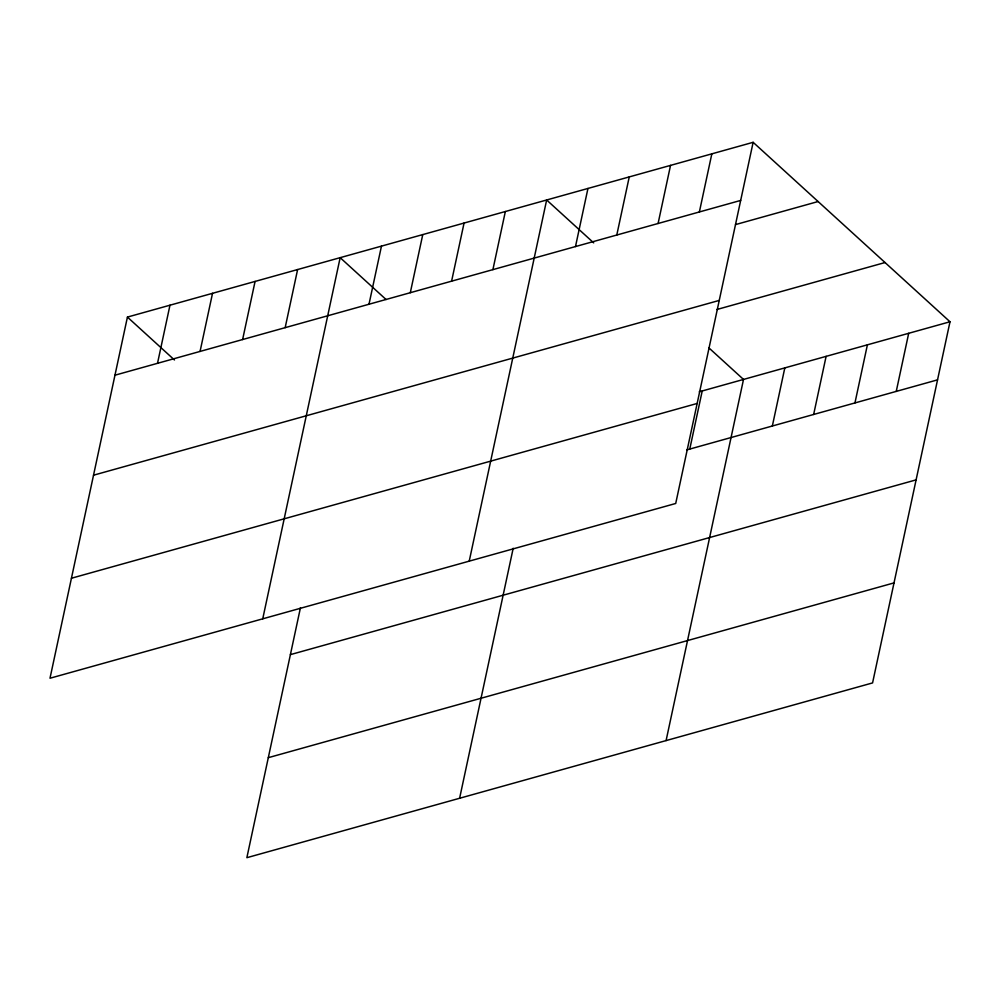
<?xml version="1.0" encoding="UTF-8"?>
<svg xmlns="http://www.w3.org/2000/svg" width="1000" height="1000" viewBox="0 0 1000 1000"><rect width="100%" height="100%" fill="white"/><g stroke="black" fill="none" stroke-linecap="round" stroke-linejoin="round"><path stroke-width="1.5" d="M127.425 317.087L50 678.238L675.713 503.475L753.138 142.312L127.425 317.087L174.462 359.975M157.513 363.312L169.975 305.212M200.062 351.425L212.525 293.325M242.613 339.55L255.075 281.438M285.163 327.663L297.613 269.55M262.738 618.825L340.163 257.663L386.087 299.525M300.462 607.675L246.863 857.688L872.575 682.913L950 321.763L753.138 142.312M369 304.237L381.463 246.137M410.3 292.7L422.762 234.6M451.6 281.175L464.062 223.062M492.9 269.637L505.35 211.525M469.225 561.15L546.65 199.988L593.7 242.875M575.487 246.562L587.95 188.463M459.613 798.263L513.2 548.25M616.788 235.025L629.25 176.925M658.088 223.5L670.537 165.387M699.375 211.962L711.838 153.85M689.762 449.075L702.212 390.962M666.087 740.588L743.512 379.438L708.787 347.788M772.35 426L784.812 367.9M813.65 414.475L826.112 356.362M854.95 402.938L867.4 344.825M896.25 391.4L908.7 333.288M114.963 375.2L740.675 200.425M735.512 224.6L818.1 201.537M93.525 475.2L719.237 300.425M716.9 309.5L885.037 262.538M699.275 391.788L950 321.763M71.438 578.237L697.15 403.462M686.812 449.9L937.537 379.862M290.387 654.638L916.1 479.875M268.3 757.675L894.013 582.9"/></g></svg>
